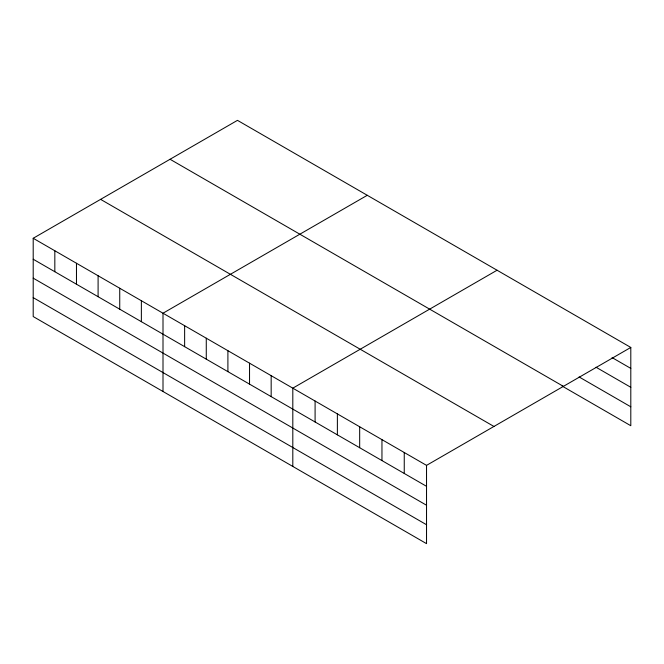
<?xml version="1.0" encoding="UTF-8"?>
<svg xmlns="http://www.w3.org/2000/svg" width="664" height="664" viewBox="0 0 664 664"><rect width="100%" height="100%" fill="white"/><g stroke="black" fill="none" stroke-linecap="round" stroke-linejoin="round"><path stroke-width="1" d="M426.537 505.238L426.537 465.373L33.2 238.276L33.2 316.554L426.537 543.65L426.537 505.238L33.2 278.15M562.151 386.083L630.8 425.724L630.8 347.446L237.463 120.35L33.2 238.276M367.267 195.291L163.004 313.217L163.004 391.494M497.062 270.231L292.807 388.158L292.807 466.435M426.537 465.373L630.8 347.446M612.075 357.589L630.8 368.396M596.031 367.233L630.8 387.311M579.091 376.944L630.8 406.8M170.059 159.269L563.396 386.357M100.604 199.366L493.941 426.454M33.2 259.234L426.537 486.322M33.2 297.638L426.537 524.734M404.251 452.499L404.251 473.457M381.958 439.634L381.958 460.584M359.672 426.769L359.672 447.719M337.378 413.896L337.378 434.854M315.093 401.031L315.093 421.98M271.169 375.666L271.169 396.624M249.539 363.183L249.539 384.132M227.901 350.692L227.901 371.641M206.272 338.2L206.272 359.149M184.633 325.709L184.633 346.666M141.366 300.726L141.366 321.683M119.736 288.242L119.736 309.192M98.098 275.751L98.098 296.7M76.468 263.259L76.468 284.209M54.83 250.768L54.83 271.725"/></g></svg>
